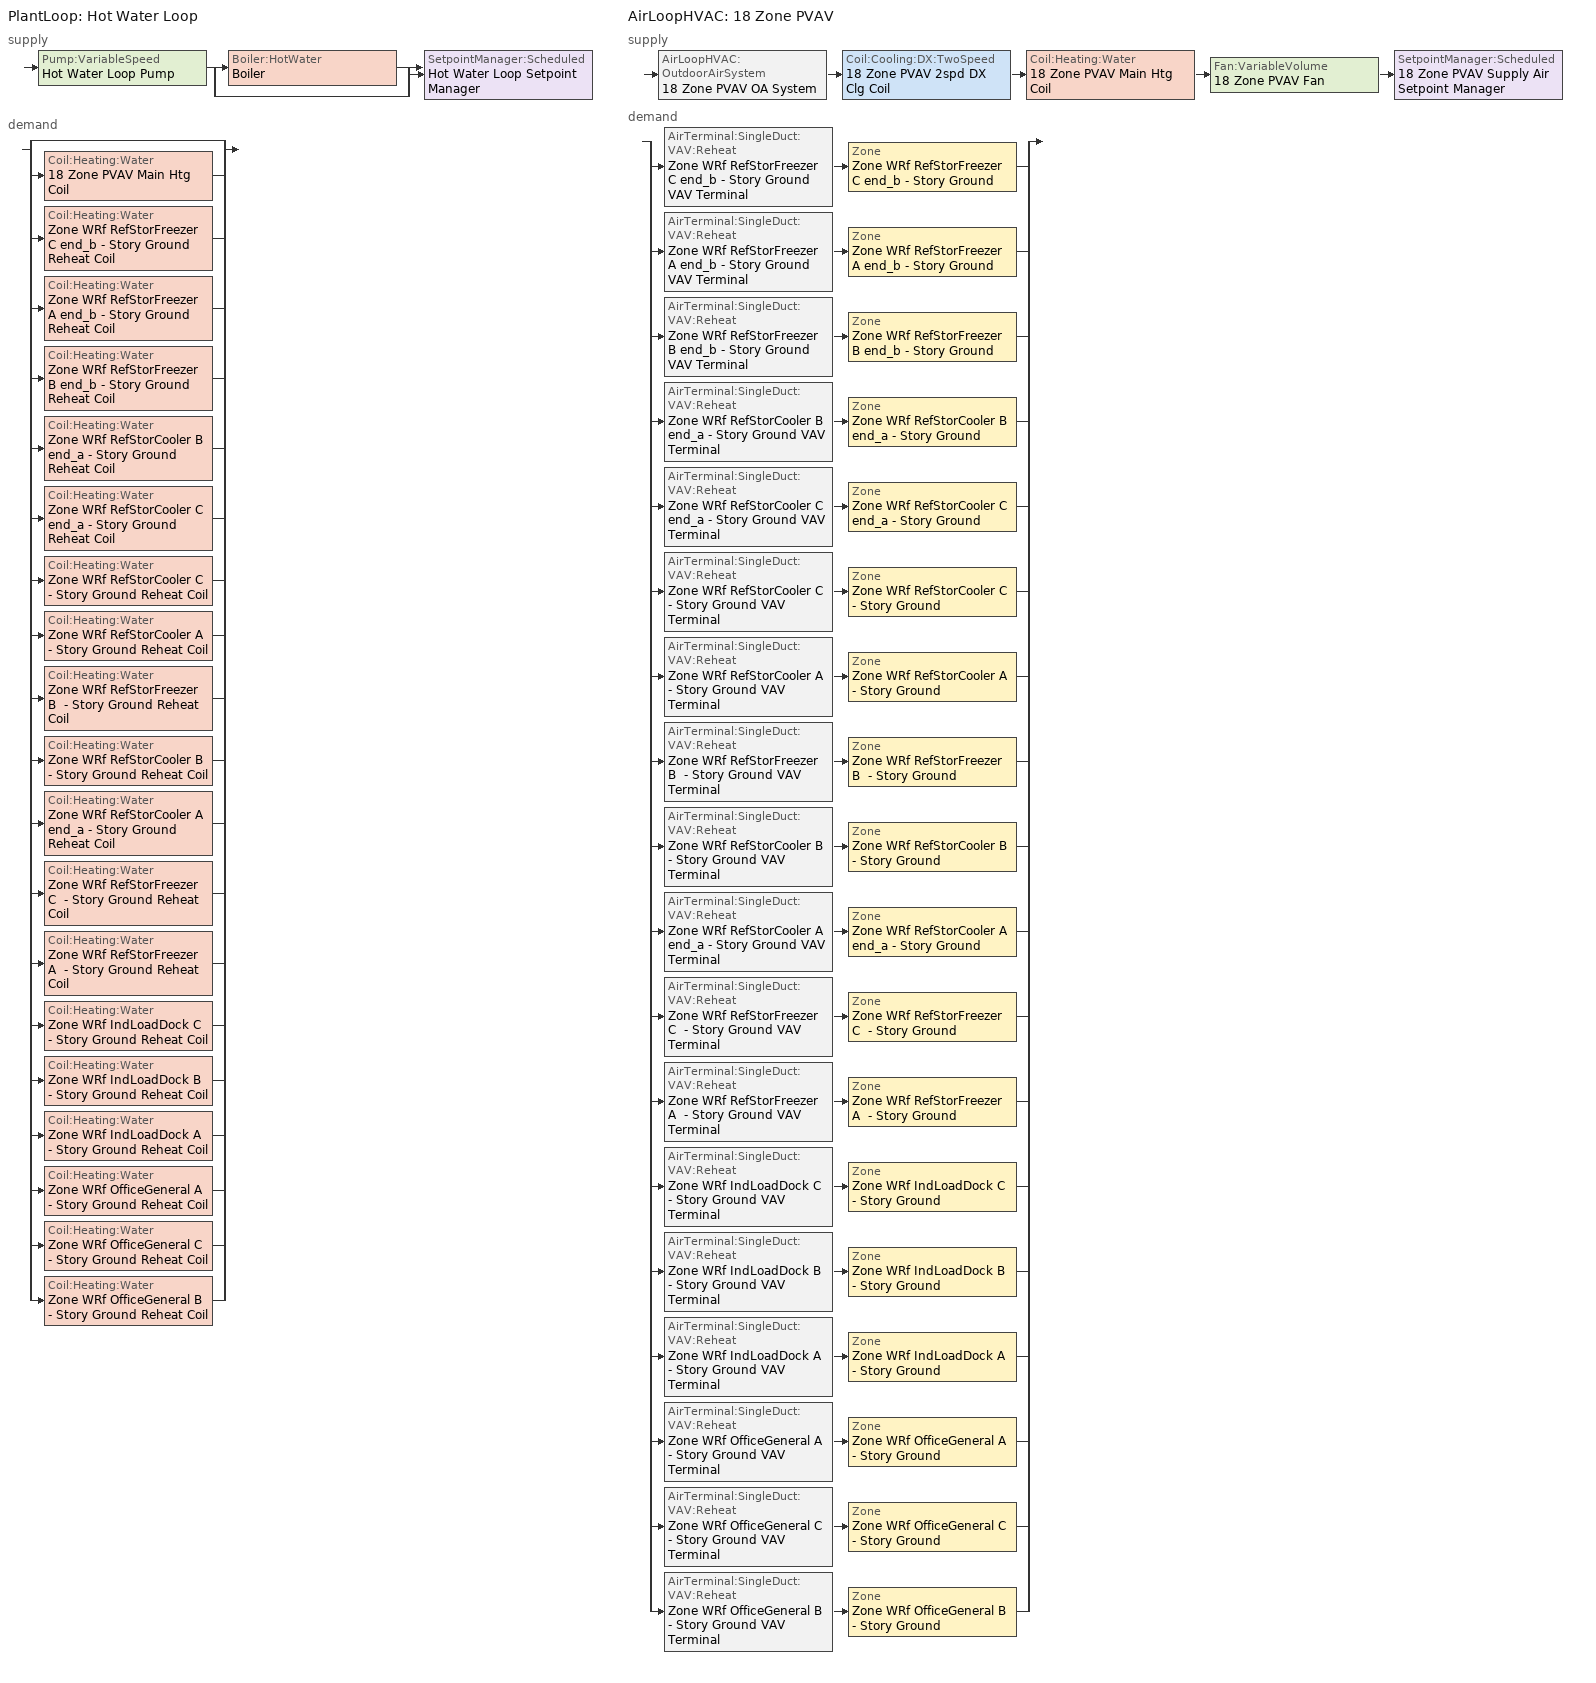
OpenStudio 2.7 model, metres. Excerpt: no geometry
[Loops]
PlantLoop 'Hot Water Loop'
 supply: Pump:VariableSpeed 'Hot Water Loop Pump' > split
  | Boiler:HotWater 'Boiler'
  | bypass
  join > SetpointManager:Scheduled 'Hot Water Loop Setpoint Manager'
 demand: split
  | bypass
  | Coil:Heating:Water '18 Zone PVAV Main Htg Coil'
  | Coil:Heating:Water 'Zone WRf RefStorFreezer C end_b - Story Ground Reheat Coil'
  | Coil:Heating:Water 'Zone WRf RefStorFreezer A end_b - Story Ground Reheat Coil'
  | Coil:Heating:Water 'Zone WRf RefStorFreezer B end_b - Story Ground Reheat Coil'
  | Coil:Heating:Water 'Zone WRf RefStorCooler B end_a - Story Ground Reheat Coil'
  | Coil:Heating:Water 'Zone WRf RefStorCooler C end_a - Story Ground Reheat Coil'
  | Coil:Heating:Water 'Zone WRf RefStorCooler C  - Story Ground Reheat Coil'
  | Coil:Heating:Water 'Zone WRf RefStorCooler A  - Story Ground Reheat Coil'
  | Coil:Heating:Water 'Zone WRf RefStorFreezer B  - Story Ground Reheat Coil'
  | Coil:Heating:Water 'Zone WRf RefStorCooler B  - Story Ground Reheat Coil'
  | Coil:Heating:Water 'Zone WRf RefStorCooler A end_a - Story Ground Reheat Coil'
  | Coil:Heating:Water 'Zone WRf RefStorFreezer C  - Story Ground Reheat Coil'
  | Coil:Heating:Water 'Zone WRf RefStorFreezer A  - Story Ground Reheat Coil'
  | Coil:Heating:Water 'Zone WRf IndLoadDock C  - Story Ground Reheat Coil'
  | Coil:Heating:Water 'Zone WRf IndLoadDock B  - Story Ground Reheat Coil'
  | Coil:Heating:Water 'Zone WRf IndLoadDock A  - Story Ground Reheat Coil'
  | Coil:Heating:Water 'Zone WRf OfficeGeneral A  - Story Ground Reheat Coil'
  | Coil:Heating:Water 'Zone WRf OfficeGeneral C  - Story Ground Reheat Coil'
  | Coil:Heating:Water 'Zone WRf OfficeGeneral B  - Story Ground Reheat Coil'
AirLoopHVAC '18 Zone PVAV'
 supply: AirLoopHVAC:OutdoorAirSystem '18 Zone PVAV OA System' > Coil:Cooling:DX:TwoSpeed '18 Zone PVAV 2spd DX Clg Coil' > Coil:Heating:Water '18 Zone PVAV Main Htg Coil' > Fan:VariableVolume '18 Zone PVAV Fan' > SetpointManager:Scheduled '18 Zone PVAV Supply Air Setpoint Manager'
 demand: split
  | AirTerminal:SingleDuct:VAV:Reheat 'Zone WRf RefStorFreezer C end_b - Story Ground VAV Terminal' > Zone 'Zone WRf RefStorFreezer C end_b - Story Ground'
  | AirTerminal:SingleDuct:VAV:Reheat 'Zone WRf RefStorFreezer A end_b - Story Ground VAV Terminal' > Zone 'Zone WRf RefStorFreezer A end_b - Story Ground'
  | AirTerminal:SingleDuct:VAV:Reheat 'Zone WRf RefStorFreezer B end_b - Story Ground VAV Terminal' > Zone 'Zone WRf RefStorFreezer B end_b - Story Ground'
  | AirTerminal:SingleDuct:VAV:Reheat 'Zone WRf RefStorCooler B end_a - Story Ground VAV Terminal' > Zone 'Zone WRf RefStorCooler B end_a - Story Ground'
  | AirTerminal:SingleDuct:VAV:Reheat 'Zone WRf RefStorCooler C end_a - Story Ground VAV Terminal' > Zone 'Zone WRf RefStorCooler C end_a - Story Ground'
  | AirTerminal:SingleDuct:VAV:Reheat 'Zone WRf RefStorCooler C  - Story Ground VAV Terminal' > Zone 'Zone WRf RefStorCooler C  - Story Ground'
  | AirTerminal:SingleDuct:VAV:Reheat 'Zone WRf RefStorCooler A  - Story Ground VAV Terminal' > Zone 'Zone WRf RefStorCooler A  - Story Ground'
  | AirTerminal:SingleDuct:VAV:Reheat 'Zone WRf RefStorFreezer B  - Story Ground VAV Terminal' > Zone 'Zone WRf RefStorFreezer B  - Story Ground'
  | AirTerminal:SingleDuct:VAV:Reheat 'Zone WRf RefStorCooler B  - Story Ground VAV Terminal' > Zone 'Zone WRf RefStorCooler B  - Story Ground'
  | AirTerminal:SingleDuct:VAV:Reheat 'Zone WRf RefStorCooler A end_a - Story Ground VAV Terminal' > Zone 'Zone WRf RefStorCooler A end_a - Story Ground'
  | AirTerminal:SingleDuct:VAV:Reheat 'Zone WRf RefStorFreezer C  - Story Ground VAV Terminal' > Zone 'Zone WRf RefStorFreezer C  - Story Ground'
  | AirTerminal:SingleDuct:VAV:Reheat 'Zone WRf RefStorFreezer A  - Story Ground VAV Terminal' > Zone 'Zone WRf RefStorFreezer A  - Story Ground'
  | AirTerminal:SingleDuct:VAV:Reheat 'Zone WRf IndLoadDock C  - Story Ground VAV Terminal' > Zone 'Zone WRf IndLoadDock C  - Story Ground'
  | AirTerminal:SingleDuct:VAV:Reheat 'Zone WRf IndLoadDock B  - Story Ground VAV Terminal' > Zone 'Zone WRf IndLoadDock B  - Story Ground'
  | AirTerminal:SingleDuct:VAV:Reheat 'Zone WRf IndLoadDock A  - Story Ground VAV Terminal' > Zone 'Zone WRf IndLoadDock A  - Story Ground'
  | AirTerminal:SingleDuct:VAV:Reheat 'Zone WRf OfficeGeneral A  - Story Ground VAV Terminal' > Zone 'Zone WRf OfficeGeneral A  - Story Ground'
  | AirTerminal:SingleDuct:VAV:Reheat 'Zone WRf OfficeGeneral C  - Story Ground VAV Terminal' > Zone 'Zone WRf OfficeGeneral C  - Story Ground'
  | AirTerminal:SingleDuct:VAV:Reheat 'Zone WRf OfficeGeneral B  - Story Ground VAV Terminal' > Zone 'Zone WRf OfficeGeneral B  - Story Ground'
[Sizing:Zone] Zone Cooling Design Supply Air Temperature Input Method=SupplyAirTemperature; Zone Cooling Design Supply Air Temperature {C}=12.7778; Zone Cooling Design Supply Air Temperature Difference {deltaC}=11.11; Zone Heating Design Supply Air Temperature Input Method=SupplyAirTemperature; Zone Heating Design Supply Air Temperature {C}=50; Zone Heating Design Supply Air Temperature Difference {deltaC}=11.11; Zone Cooling Design Supply Air Humidity Ratio {kg-H2O/kg-air}=0.0085; Zone Heating Design Supply Air Humidity Ratio {kg-H2O/kg-air}=0.008; Cooling Design Air Flow Method=DesignDay; Heating Design Air Flow Method=DesignDay; Account for Dedicated Outdoor Air System=No; Dedicated Outdoor Air System Control Strategy=NeutralSupplyAir; Dedicated Outdoor Air Low Setpoint Temperature for Design {C}=autosize; Dedicated Outdoor Air High Setpoint Temperature for Design {C}=autosize
Zone WRf RefStorCooler A end_a - Story Ground; Zone WRf RefStorCooler B end_a - Story Ground; Zone WRf RefStorCooler C end_a - Story Ground; Zone WRf RefStorCooler A  - Story Ground; Zone WRf RefStorCooler B  - Story Ground; Zone WRf RefStorCooler C  - Story Ground; Zone WRf OfficeGeneral A  - Story Ground; Zone WRf OfficeGeneral B  - Story Ground; Zone WRf OfficeGeneral C  - Story Ground; Zone WRf IndLoadDock A  - Story Ground; Zone WRf IndLoadDock B  - Story Ground; Zone WRf IndLoadDock C  - Story Ground; Zone WRf RefStorFreezer A  - Story Ground; Zone WRf RefStorFreezer B  - Story Ground; Zone WRf RefStorFreezer C  - Story Ground; Zone WRf RefStorFreezer A end_b - Story Ground; Zone WRf RefStorFreezer B end_b - Story Ground; Zone WRf RefStorFreezer C end_b - Story Ground
[Zone equipment]
Zone WRf RefStorCooler A end_a - Story Ground: Zone WRf RefStorCooler A end_a - Story Ground VAV Terminal
Zone WRf RefStorCooler B end_a - Story Ground: Zone WRf RefStorCooler B end_a - Story Ground VAV Terminal
Zone WRf RefStorCooler C end_a - Story Ground: Zone WRf RefStorCooler C end_a - Story Ground VAV Terminal
Zone WRf RefStorCooler A  - Story Ground: Zone WRf RefStorCooler A  - Story Ground VAV Terminal
Zone WRf RefStorCooler B  - Story Ground: Zone WRf RefStorCooler B  - Story Ground VAV Terminal
Zone WRf RefStorCooler C  - Story Ground: Zone WRf RefStorCooler C  - Story Ground VAV Terminal
Zone WRf OfficeGeneral A  - Story Ground: Zone WRf OfficeGeneral A  - Story Ground VAV Terminal
Zone WRf OfficeGeneral B  - Story Ground: Zone WRf OfficeGeneral B  - Story Ground VAV Terminal
Zone WRf OfficeGeneral C  - Story Ground: Zone WRf OfficeGeneral C  - Story Ground VAV Terminal
Zone WRf IndLoadDock A  - Story Ground: Zone WRf IndLoadDock A  - Story Ground VAV Terminal
Zone WRf IndLoadDock B  - Story Ground: Zone WRf IndLoadDock B  - Story Ground VAV Terminal
Zone WRf IndLoadDock C  - Story Ground: Zone WRf IndLoadDock C  - Story Ground VAV Terminal
Zone WRf RefStorFreezer A  - Story Ground: Zone WRf RefStorFreezer A  - Story Ground VAV Terminal
Zone WRf RefStorFreezer B  - Story Ground: Zone WRf RefStorFreezer B  - Story Ground VAV Terminal
Zone WRf RefStorFreezer C  - Story Ground: Zone WRf RefStorFreezer C  - Story Ground VAV Terminal
Zone WRf RefStorFreezer A end_b - Story Ground: Zone WRf RefStorFreezer A end_b - Story Ground VAV Terminal
Zone WRf RefStorFreezer B end_b - Story Ground: Zone WRf RefStorFreezer B end_b - Story Ground VAV Terminal
Zone WRf RefStorFreezer C end_b - Story Ground: Zone WRf RefStorFreezer C end_b - Story Ground VAV Terminal
[PlantLoop]
Hot Water Loop: Fluid Type=Water; Glycol Concentration=0; Minimum Loop Temperature {C}=10; Plant Loop Volume {m3}=Autocalculate; Load Distribution Scheme=Optimal
[Sizing:Plant]
Hot Water Loop: Loop Type=Heating; Design Loop Exit Temperature {C}=82.2222; Loop Design Temperature Difference {deltaC}=11.1111; Sizing Option=NonCoincident; Zone Timesteps in Averaging Window=1; Coincident Sizing Factor Mode=None
[SetpointManager:Scheduled] Control Variable=Temperature
Name | Schedule | Setpoint Node or NodeList
Hot Water Loop Setpoint Manager | Hot Water Loop Temp - 180F | Hot Water Loop Supply Outlet Node
18 Zone PVAV Supply Air Setpoint Manager | Supply Air Temp - 55.0F | 18 Zone PVAV Supply Outlet Node
[Pump:VariableSpeed]
Hot Water Loop Pump: Rated Pump Head {Pa}=179344; Motor Efficiency=0.9; Pump Control Type=Intermittent; Skin Loss Radiative Fraction=0.5; Design Power Sizing Method=PowerPerFlowPerPressure; Design Electric Power per Unit Flow Rate {W/(m3/s)}=348701.1; Design Shaft Power per Unit Flow Rate per Unit Head {W-s/m3-Pa}=1.28205; Design Minimum Flow Rate Fraction=0
[Boiler:HotWater]
Boiler: Fuel Type=NaturalGas; Nominal Thermal Efficiency=0.78; Efficiency Curve Temperature Evaluation Variable=LeavingBoiler; Design Water Outlet Temperature {C}=82.2222; Minimum Part Load Ratio=0; Maximum Part Load Ratio=1.2; Optimum Part Load Ratio=1; Water Outlet Upper Temperature Limit {C}=95; Boiler Flow Mode=LeavingSetpointModulated; Parasitic Electric Load {W}=0; Sizing Factor=1
[AirLoopHVAC]
18 Zone PVAV: Availability Schedule=Always On Discrete; Design Supply Air Flow Rate {m3/s}=AutoSize
[Sizing:System]
18 Zone PVAV: Type of Load to Size On=Sensible; Design Outdoor Air Flow Rate {m3/s}=Autosize; Central Heating Maximum System Air Flow Ratio=0.3; Preheat Design Temperature {C}=7.22222; Preheat Design Humidity Ratio {kg-H2O/kg-Air}=0.008; Precool Design Temperature {C}=12.7778; Precool Design Humidity Ratio {kg-H2O/kg-Air}=0.008; Central Cooling Design Supply Air Temperature {C}=12.7778; Central Heating Design Supply Air Temperature {C}=12.7778; Sizing Option=Coincident; 100% Outdoor Air in Cooling=No; 100% Outdoor Air in Heating=No; Central Cooling Design Supply Air Humidity Ratio {kg-H2O/kg-Air}=0.0085; Central Heating Design Supply Air Humidity Ratio {kg-H2O/kg-Air}=0.008; Cooling Design Air Flow Method=DesignDay; Cooling Design Air Flow Rate {m3/s}=0; Heating Design Air Flow Method=DesignDay; Heating Design Air Flow Rate {m3/s}=0; System Outdoor Air Method=ZoneSum; Zone Maximum Outdoor Air Fraction=1; Cooling Supply Air Flow Rate Per Floor Area {m3/s-m2}=0.00996765; Cooling Fraction of Autosized Cooling Supply Air Flow Rate=1; Cooling Supply Air Flow Rate Per Unit Cooling Capacity {m3/s-W}=3.94755e-05; Heating Supply Air Flow Rate Per Floor Area {m3/s-m2}=0.00996765; Heating Fraction of Autosized Heating Supply Air Flow Rate=1; Heating Fraction of Autosized Cooling Supply Air Flow Rate=1; Heating Supply Air Flow Rate Per Unit Heating Capacity {m3/s-W}=3.15882e-05; Cooling Design Capacity Method=CoolingDesignCapacity; Cooling Design Capacity {W}=autosize; Cooling Design Capacity Per Floor Area {W/m2}=234.7; Fraction of Autosized Cooling Design Capacity=1; Heating Design Capacity Method=HeatingDesignCapacity; Heating Design Capacity {W}=autosize; Heating Design Capacity Per Floor Area {W/m2}=157; Fraction of Autosized Heating Design Capacity=1; Central Cooling Capacity Control Method=OnOff
[Fan:VariableVolume]
18 Zone PVAV Fan: Availability Schedule=Always On Discrete; Fan Total Efficiency=0.6045; Pressure Rise {Pa}=1017.592; Maximum Flow Rate {m3/s}=Autosize; Fan Power Minimum Flow Rate Input Method=FixedFlowRate; Fan Power Minimum Flow Fraction=0; Fan Power Minimum Air Flow Rate {m3/s}=0; Motor Efficiency=0.93; Motor In Airstream Fraction=1; Fan Power Coefficient 1=0.0407599; Fan Power Coefficient 2=0.088045; Fan Power Coefficient 3=-0.0729261; Fan Power Coefficient 4=0.94374; Fan Power Coefficient 5=0
[Coil:Heating:Water] Availability Schedule=Always On Discrete; Rated Inlet Water Temperature {C}=82.2222; Rated Outlet Water Temperature {C}=71.1111
Name | Rated Inlet Air Temperature {C} | Rated Outlet Air Temperature {C}
18 Zone PVAV Main Htg Coil | 7.22222 | 12.7778
Zone WRf RefStorFreezer C end_b - Story Ground Reheat Coil; Zone WRf RefStorFreezer A end_b - Story Ground Reheat Coil; Zone WRf RefStorFreezer B end_b - Story Ground Reheat Coil; Zone WRf RefStorCooler B end_a - Story Ground Reheat Coil; Zone WRf RefStorCooler C end_a - Story Ground Reheat Coil; Zone WRf RefStorCooler C  - Story Ground Reheat Coil; Zone WRf RefStorCooler A  - Story Ground Reheat Coil; Zone WRf RefStorFreezer B  - Story Ground Reheat Coil; Zone WRf RefStorCooler B  - Story Ground Reheat Coil; Zone WRf RefStorCooler A end_a - Story Ground Reheat Coil; Zone WRf RefStorFreezer C  - Story Ground Reheat Coil; Zone WRf RefStorFreezer A  - Story Ground Reheat Coil; Zone WRf IndLoadDock C  - Story Ground Reheat Coil; Zone WRf IndLoadDock B  - Story Ground Reheat Coil; Zone WRf IndLoadDock A  - Story Ground Reheat Coil; Zone WRf OfficeGeneral A  - Story Ground Reheat Coil; Zone WRf OfficeGeneral C  - Story Ground Reheat Coil; Zone WRf OfficeGeneral B  - Story Ground Reheat Coil | 12.7778 | 50
[Controller:WaterCoil] Action=Normal; Controller Convergence Tolerance {deltaC}=0.1; Minimum Actuated Flow {m3/s}=0
Name | Water Coil
18 Zone PVAV Main Htg Coil Controller | 18 Zone PVAV Main Htg Coil
Zone WRf RefStorFreezer C end_b - Story Ground Reheat Coil Controller | Zone WRf RefStorFreezer C end_b - Story Ground Reheat Coil
Zone WRf RefStorFreezer A end_b - Story Ground Reheat Coil Controller | Zone WRf RefStorFreezer A end_b - Story Ground Reheat Coil
Zone WRf RefStorFreezer B end_b - Story Ground Reheat Coil Controller | Zone WRf RefStorFreezer B end_b - Story Ground Reheat Coil
Zone WRf RefStorCooler B end_a - Story Ground Reheat Coil Controller | Zone WRf RefStorCooler B end_a - Story Ground Reheat Coil
Zone WRf RefStorCooler C end_a - Story Ground Reheat Coil Controller | Zone WRf RefStorCooler C end_a - Story Ground Reheat Coil
Zone WRf RefStorCooler C  - Story Ground Reheat Coil Controller | Zone WRf RefStorCooler C  - Story Ground Reheat Coil
Zone WRf RefStorCooler A  - Story Ground Reheat Coil Controller | Zone WRf RefStorCooler A  - Story Ground Reheat Coil
Zone WRf RefStorFreezer B  - Story Ground Reheat Coil Controller | Zone WRf RefStorFreezer B  - Story Ground Reheat Coil
Zone WRf RefStorCooler B  - Story Ground Reheat Coil Controller | Zone WRf RefStorCooler B  - Story Ground Reheat Coil
Zone WRf RefStorCooler A end_a - Story Ground Reheat Coil Controller | Zone WRf RefStorCooler A end_a - Story Ground Reheat Coil
Zone WRf RefStorFreezer C  - Story Ground Reheat Coil Controller | Zone WRf RefStorFreezer C  - Story Ground Reheat Coil
Zone WRf RefStorFreezer A  - Story Ground Reheat Coil Controller | Zone WRf RefStorFreezer A  - Story Ground Reheat Coil
Zone WRf IndLoadDock C  - Story Ground Reheat Coil Controller | Zone WRf IndLoadDock C  - Story Ground Reheat Coil
Zone WRf IndLoadDock B  - Story Ground Reheat Coil Controller | Zone WRf IndLoadDock B  - Story Ground Reheat Coil
Zone WRf IndLoadDock A  - Story Ground Reheat Coil Controller | Zone WRf IndLoadDock A  - Story Ground Reheat Coil
Zone WRf OfficeGeneral A  - Story Ground Reheat Coil Controller | Zone WRf OfficeGeneral A  - Story Ground Reheat Coil
Zone WRf OfficeGeneral C  - Story Ground Reheat Coil Controller | Zone WRf OfficeGeneral C  - Story Ground Reheat Coil
Zone WRf OfficeGeneral B  - Story Ground Reheat Coil Controller | Zone WRf OfficeGeneral B  - Story Ground Reheat Coil
[Coil:Cooling:DX:TwoSpeed]
18 Zone PVAV 2spd DX Clg Coil: Availability Schedule=Always On Discrete; Rated High Speed Total Cooling Capacity {W}=Autosize; Rated High Speed Sensible Heat Ratio=Autosize; Rated High Speed COP {W/W}=3; Rated High Speed Air Flow Rate {m3/s}=Autosize; Total Cooling Capacity Function of Temperature Curve=Curve Biquadratic 1; Total Cooling Capacity Function of Flow Fraction Curve=Curve Quadratic 1; Energy Input Ratio Function of Temperature Curve=Curve Biquadratic 2; Energy Input Ratio Function of Flow Fraction Curve=Curve Quadratic 2; Part Load Fraction Correlation Curve=Curve Quadratic 3; Rated Low Speed Total Cooling Capacity {W}=Autosize; Rated Low Speed Sensible Heat Ratio=0.69; Rated Low Speed COP {W/W}=3; Low Speed Total Cooling Capacity Function of Temperature Curve=Curve Biquadratic 3; Low Speed Energy Input Ratio Function of Temperature Curve=Curve Biquadratic 4; Condenser Type=AirCooled; High Speed Evaporative Condenser Effectiveness=0; High Speed Evaporative Condenser Air Flow Rate {m3/s}=Autosize; High Speed Evaporative Condenser Pump Rated Power Consumption {W}=Autosize; Low Speed Evaporative Condenser Effectiveness=0; Low Speed Evaporative Condenser Air Flow Rate {m3/s}=Autosize; Low Speed Evaporative Condenser Pump Rated Power Consumption {W}=Autosize; Basin Heater Capacity {W/K}=10; Basin Heater Setpoint Temperature {C}=2
[Controller:OutdoorAir]
Controller Outdoor Air 1: Minimum Outdoor Air Flow Rate {m3/s}=autosize; Maximum Outdoor Air Flow Rate {m3/s}=Autosize; Economizer Control Type=NoEconomizer; Economizer Control Action Type=ModulateFlow; Economizer Maximum Limit Dry-Bulb Temperature {C}=28; Economizer Maximum Limit Enthalpy {J/kg}=64000; Lockout Type=NoLockout; Minimum Limit Type=FixedMinimum; Minimum Outdoor Air Schedule=Always On Discrete; Controller Mechanical Ventilation=18 Zone PVAV Ventilation Controller; High Humidity Control=No; Heat Recovery Bypass Control Type=BypassWhenWithinEconomizerLimits
[Controller:MechanicalVentilation]
18 Zone PVAV Ventilation Controller: Availability Schedule=Always On Discrete; System Outdoor Air Method=ZoneSum
[AirLoopHVAC:OutdoorAirSystem]
18 Zone PVAV OA System: Controller=Controller Outdoor Air 1
[AirTerminal:SingleDuct:VAV:Reheat] Availability Schedule=Always On Discrete; Maximum Air Flow Rate {m3/s}=AutoSize; Zone Minimum Air Flow Input Method=Constant; Constant Minimum Air Flow Fraction=0.3; Fixed Minimum Air Flow Rate {m3/s}=0; Maximum Hot Water or Steam Flow Rate {m3/s}=AutoSize; Minimum Hot Water or Steam Flow Rate {m3/s}=0; Convergence Tolerance=0.001; Damper Heating Action=ReverseWithLimits; Maximum Flow per Zone Floor Area During Reheat {m3/s-m2}=AutoSize; Maximum Flow Fraction During Reheat=AutoSize; Maximum Reheat Air Temperature {C}=50; Control For Outdoor Air=No
Name | Reheat Coil
Zone WRf RefStorFreezer C end_b - Story Ground VAV Terminal | Zone WRf RefStorFreezer C end_b - Story Ground Reheat Coil
Zone WRf RefStorFreezer A end_b - Story Ground VAV Terminal | Zone WRf RefStorFreezer A end_b - Story Ground Reheat Coil
Zone WRf RefStorFreezer B end_b - Story Ground VAV Terminal | Zone WRf RefStorFreezer B end_b - Story Ground Reheat Coil
Zone WRf RefStorCooler B end_a - Story Ground VAV Terminal | Zone WRf RefStorCooler B end_a - Story Ground Reheat Coil
Zone WRf RefStorCooler C end_a - Story Ground VAV Terminal | Zone WRf RefStorCooler C end_a - Story Ground Reheat Coil
Zone WRf RefStorCooler C  - Story Ground VAV Terminal | Zone WRf RefStorCooler C  - Story Ground Reheat Coil
Zone WRf RefStorCooler A  - Story Ground VAV Terminal | Zone WRf RefStorCooler A  - Story Ground Reheat Coil
Zone WRf RefStorFreezer B  - Story Ground VAV Terminal | Zone WRf RefStorFreezer B  - Story Ground Reheat Coil
Zone WRf RefStorCooler B  - Story Ground VAV Terminal | Zone WRf RefStorCooler B  - Story Ground Reheat Coil
Zone WRf RefStorCooler A end_a - Story Ground VAV Terminal | Zone WRf RefStorCooler A end_a - Story Ground Reheat Coil
Zone WRf RefStorFreezer C  - Story Ground VAV Terminal | Zone WRf RefStorFreezer C  - Story Ground Reheat Coil
Zone WRf RefStorFreezer A  - Story Ground VAV Terminal | Zone WRf RefStorFreezer A  - Story Ground Reheat Coil
Zone WRf IndLoadDock C  - Story Ground VAV Terminal | Zone WRf IndLoadDock C  - Story Ground Reheat Coil
Zone WRf IndLoadDock B  - Story Ground VAV Terminal | Zone WRf IndLoadDock B  - Story Ground Reheat Coil
Zone WRf IndLoadDock A  - Story Ground VAV Terminal | Zone WRf IndLoadDock A  - Story Ground Reheat Coil
Zone WRf OfficeGeneral A  - Story Ground VAV Terminal | Zone WRf OfficeGeneral A  - Story Ground Reheat Coil
Zone WRf OfficeGeneral C  - Story Ground VAV Terminal | Zone WRf OfficeGeneral C  - Story Ground Reheat Coil
Zone WRf OfficeGeneral B  - Story Ground VAV Terminal | Zone WRf OfficeGeneral B  - Story Ground Reheat Coil
[Schedule:Ruleset]
Name | Default Day Schedule
Hot Water Loop Temp - 180F | Hot Water Loop Temp - 180F Default
Supply Air Temp - 55.0F | Supply Air Temp - 55.0F Default
[Schedule:Day]
Hot Water Loop Temp - 180F Default: 24, 0, 82.2222
Supply Air Temp - 55.0F Default: 24, 0, 12.7778
[Schedule:Constant]
Always On Discrete: Value=1
[Curve:Biquadratic] Minimum Value of x=17; Maximum Value of x=22; Minimum Value of y=13; Maximum Value of y=46
Name | Coefficient1 Constant | Coefficient2 x | Coefficient3 x**2 | Coefficient4 y | Coefficient5 y**2 | Coefficient6 x*y
Curve Biquadratic 1; Curve Biquadratic 3 | 0.42415 | 0.04426 | -0.00042 | 0.00333 | -8e-005 | -0.00021
Curve Biquadratic 2; Curve Biquadratic 4 | 1.23649 | -0.02431 | 0.00057 | -0.01434 | 0.00063 | -0.00038
[Curve:Quadratic]
Name | Coefficient1 Constant | Coefficient2 x | Coefficient3 x**2 | Minimum Value of x | Maximum Value of x
Curve Quadratic 1 | 0.77136 | 0.34053 | -0.11088 | 0.75918 | 1.13877
Curve Quadratic 2 | 1.2055 | -0.32953 | 0.12308 | 0.75918 | 1.13877
Curve Quadratic 3 | 0.771 | 0.229 | 0 | 0 | 1
